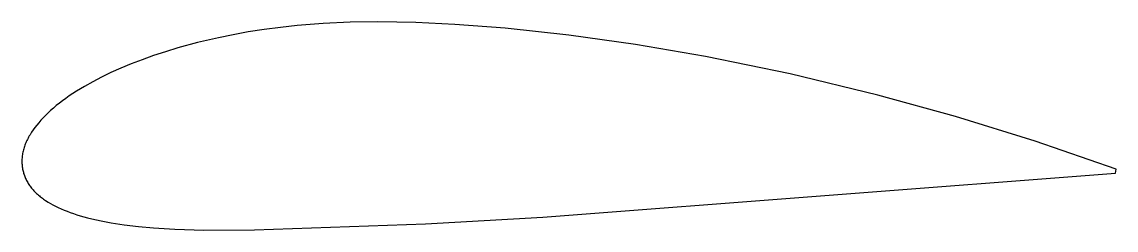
# Model space of a CAD drawing. Extents: x 0 to 28, y -1.5 to 3.8.
import ezdxf

# ---------------------------------------------------------------- set-up
doc = ezdxf.new("R2010")
doc.units = 0
doc.layers.add('DEFAULT', color=18, linetype='CONTINUOUS')

msp = doc.modelspace()

# ---------------------------------------------------------------- linework, layer by layer
at = {"layer": 'DEFAULT'}
msp.add_line((27.993, -0.054), (28.007, 0.054), dxfattribs=at)
msp.add_lwpolyline([(28.007, 0.054), (25.932, 0.773), (23.894, 1.402), (21.904, 1.949), (19.652, 2.493), (17.483, 2.941), (15.695, 3.249), (13.982, 3.488), (12.353, 3.662), (11.06, 3.761), (10.062, 3.808), (9.092, 3.824), (8.383, 3.814), (7.693, 3.783), (7.024, 3.73), (6.593, 3.684), (6.175, 3.629), (5.77, 3.566), (5.38, 3.496), (5.005, 3.419), (4.469, 3.293), (3.966, 3.157), (3.647, 3.06), (3.343, 2.96), (3.051, 2.856), (2.772, 2.749), (2.506, 2.638), (2.253, 2.525), (2.013, 2.409), (1.786, 2.291), (1.572, 2.171), (1.47, 2.111), (1.371, 2.05), (1.276, 1.988), (1.185, 1.927), (1.096, 1.865), (1.011, 1.803), (0.93, 1.741), (0.852, 1.679), (0.777, 1.616), (0.706, 1.554), (0.638, 1.491), (0.574, 1.429), (0.512, 1.367), (0.455, 1.305), (0.4, 1.243), (0.349, 1.181), (0.302, 1.119), (0.257, 1.057), (0.216, 0.996), (0.197, 0.966), (0.178, 0.935), (0.16, 0.905), (0.143, 0.874), (0.127, 0.844), (0.112, 0.814), (0.097, 0.784), (0.083, 0.753), (0.07, 0.723), (0.058, 0.693), (0.047, 0.664), (0.036, 0.634), (0.026, 0.604), (0.017, 0.574), (0.009, 0.545), (0.002, 0.515), (-0.005, 0.486), (-0.011, 0.456), (-0.016, 0.427), (-0.02, 0.398), (-0.024, 0.369), (-0.027, 0.34), (-0.029, 0.311), (-0.03, 0.282), (-0.03, 0.254), (-0.03, 0.225), (-0.029, 0.197), (-0.027, 0.168), (-0.024, 0.14), (-0.021, 0.112), (-0.017, 0.083), (-0.012, 0.056), (-0.006, 0.028), (0, 0), (0.007, -0.027), (0.015, -0.055), (0.024, -0.082), (0.033, -0.109), (0.043, -0.135), (0.054, -0.162), (0.065, -0.188), (0.077, -0.213), (0.09, -0.239), (0.104, -0.264), (0.118, -0.289), (0.133, -0.314), (0.149, -0.338), (0.165, -0.363), (0.183, -0.387), (0.2, -0.41), (0.219, -0.434), (0.238, -0.457), (0.258, -0.479), (0.279, -0.502), (0.3, -0.524), (0.322, -0.546), (0.345, -0.568), (0.368, -0.589), (0.392, -0.611), (0.417, -0.632), (0.442, -0.652), (0.468, -0.673), (0.495, -0.693), (0.523, -0.713), (0.579, -0.752), (0.639, -0.79), (0.701, -0.827), (0.766, -0.862), (0.833, -0.897), (0.903, -0.931), (0.976, -0.964), (1.051, -0.996), (1.129, -1.027), (1.209, -1.056), (1.291, -1.085), (1.377, -1.113), (1.464, -1.14), (1.647, -1.191), (1.84, -1.238), (2.042, -1.281), (2.255, -1.321), (2.593, -1.373), (2.954, -1.417), (3.338, -1.453), (3.887, -1.487), (4.63, -1.508), (5.934, -1.501), (10.313, -1.351), (13.32, -1.179), (27.993, -0.054)], dxfattribs=at)

doc.saveas('drawing.dxf')
